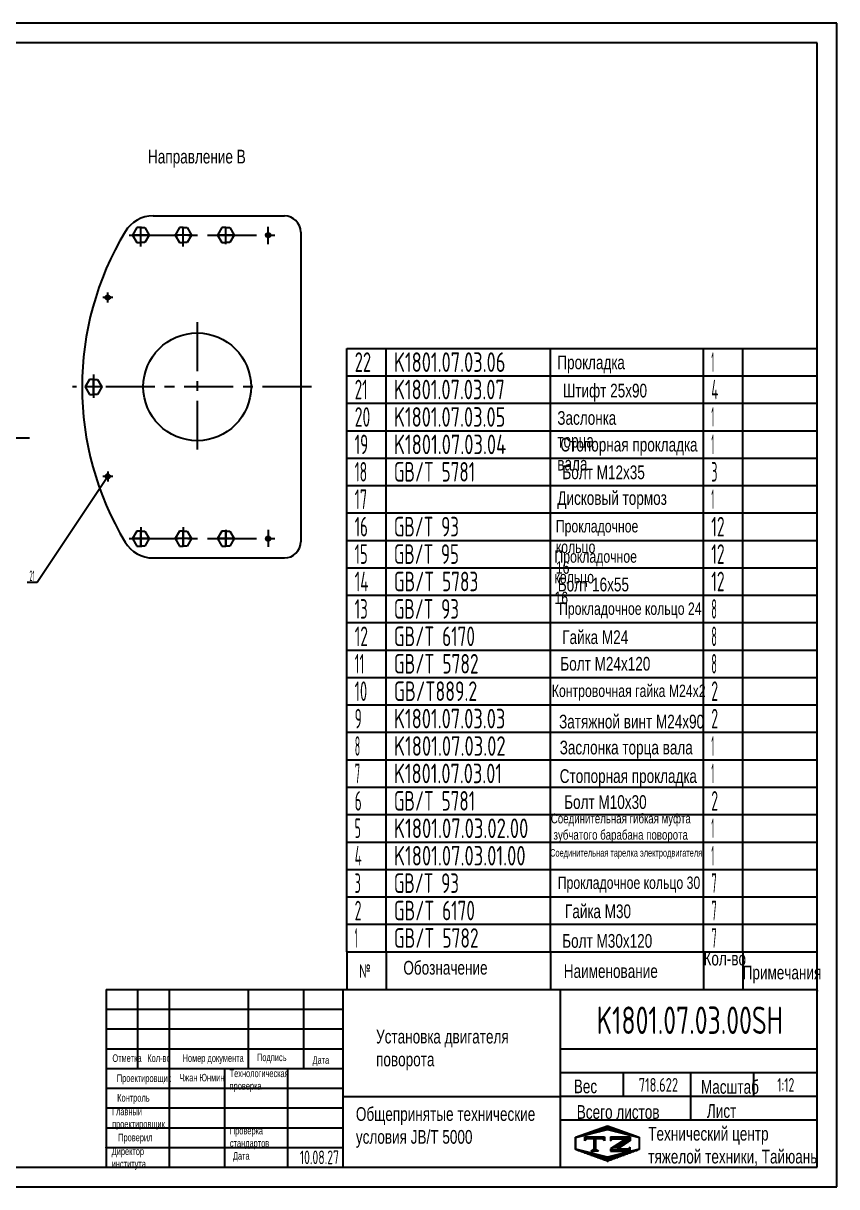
# Model space of a CAD drawing. Header units: millimetres. Extents: x -196 to 4844, y -195 to 3369.
# Drawn here: x 2353 to 4844, y -195 to 3369 of the extents above; entities that cross this region are included whole.
import ezdxf
from ezdxf.enums import TextEntityAlignment as Align

# ---------------------------------------------------------------- set-up
doc = ezdxf.new("R2010")
doc.units = ezdxf.units.MM
doc.header["$LTSCALE"] = 120
doc.linetypes.add('G', pattern=[2, 1.25, -0.25, 0.25, -0.25])
for name, color, linetype in [('01', 7, 'Continuous'), ('02', 1, 'Continuous'), ('05', 4, 'G'), ('11', 3, 'Continuous'), ('THICK', 7, 'Continuous')]:
    doc.layers.add(name, color=color, linetype=linetype)
doc.styles.get("Standard").update_dxf_attribs({"font": 'isocp', "width": 0.707, "bigfont": 'intecad.shx'})

# ---------------------------------------------------------------- blocks, each defined once
blk = doc.blocks.new('*U82')
at = {"layer": '01'}
for p, q in [((0, 25.4), (-23, 12.1)), ((-23, 12.1), (-23, 0)), ((-23, -12.1), (-23, 0)), ((23, 12.1), (0, 25.4)), ((23, 0), (23, 12.1)), ((23, 0), (23, -12.1)), ((0, -25.4), (-23, -12.1)), ((23, -12.1), (0, -25.4))]:
    blk.add_line(p, q, dxfattribs=at)
at = {"layer": '05'}
for p, q in [((-24.9, 0), (24.3, 0)), ((0, -27.2), (0, 26.8))]:
    blk.add_line(p, q, dxfattribs=at)
blk = doc.blocks.new('*U85')
at = {"layer": '01'}
for p, q in [((0, 25.4), (-23, 12.1)), ((-23, 12.1), (-23, 0)), ((-23, -12.1), (-23, 0)), ((23, 12.1), (0, 25.4)), ((23, 0), (23, 12.1)), ((23, 0), (23, -12.1)), ((0, -25.4), (-23, -12.1)), ((23, -12.1), (0, -25.4))]:
    blk.add_line(p, q, dxfattribs=at)
at = {"layer": '05'}
for p, q in [((-24.9, 0), (24.3, 0)), ((0, -27.2), (0, 26.8))]:
    blk.add_line(p, q, dxfattribs=at)
blk = doc.blocks.new('*U86')
at = {"layer": '01'}
for p, q in [((0, 25.4), (-23, 12.1)), ((-23, 12.1), (-23, 0)), ((-23, -12.1), (-23, 0)), ((23, 12.1), (0, 25.4)), ((23, 0), (23, 12.1)), ((23, 0), (23, -12.1)), ((0, -25.4), (-23, -12.1)), ((23, -12.1), (0, -25.4))]:
    blk.add_line(p, q, dxfattribs=at)
at = {"layer": '05'}
for p, q in [((-24.9, 0), (24.3, 0)), ((0, -27.2), (0, 26.8))]:
    blk.add_line(p, q, dxfattribs=at)
blk = doc.blocks.new('*U87')
at = {"layer": '01'}
for p, q in [((0, 25.4), (-23, 12.1)), ((-23, 12.1), (-23, 0)), ((-23, -12.1), (-23, 0)), ((23, 12.1), (0, 25.4)), ((23, 0), (23, 12.1)), ((23, 0), (23, -12.1)), ((0, -25.4), (-23, -12.1)), ((23, -12.1), (0, -25.4))]:
    blk.add_line(p, q, dxfattribs=at)
at = {"layer": '05'}
for p, q in [((-24.9, 0), (24.3, 0)), ((0, -27.2), (0, 26.8))]:
    blk.add_line(p, q, dxfattribs=at)
blk = doc.blocks.new('*U88')
at = {"layer": '01'}
for p, q in [((0, 25.4), (-23, 12.1)), ((-23, 12.1), (-23, 0)), ((-23, -12.1), (-23, 0)), ((23, 12.1), (0, 25.4)), ((23, 0), (23, 12.1)), ((23, 0), (23, -12.1)), ((0, -25.4), (-23, -12.1)), ((23, -12.1), (0, -25.4))]:
    blk.add_line(p, q, dxfattribs=at)
at = {"layer": '05'}
for p, q in [((-24.9, 0), (24.3, 0)), ((0, -27.2), (0, 26.8))]:
    blk.add_line(p, q, dxfattribs=at)
blk = doc.blocks.new('*U89')
at = {"layer": '01'}
for p, q in [((0, 25.4), (-23, 12.1)), ((-23, 12.1), (-23, 0)), ((-23, -12.1), (-23, 0)), ((23, 12.1), (0, 25.4)), ((23, 0), (23, 12.1)), ((23, 0), (23, -12.1)), ((0, -25.4), (-23, -12.1)), ((23, -12.1), (0, -25.4))]:
    blk.add_line(p, q, dxfattribs=at)
at = {"layer": '05'}
for p, q in [((-24.9, 0), (24.3, 0)), ((0, -27.2), (0, 26.8))]:
    blk.add_line(p, q, dxfattribs=at)
blk = doc.blocks.new('*U90')
at = {"layer": '01'}
for p, q in [((0, 25.4), (-23, 12.1)), ((-23, 12.1), (-23, 0)), ((-23, -12.1), (-23, 0)), ((23, 12.1), (0, 25.4)), ((23, 0), (23, 12.1)), ((23, 0), (23, -12.1)), ((0, -25.4), (-23, -12.1)), ((23, -12.1), (0, -25.4))]:
    blk.add_line(p, q, dxfattribs=at)
at = {"layer": '05'}
for p, q in [((-24.9, 0), (24.3, 0)), ((0, -27.2), (0, 26.8))]:
    blk.add_line(p, q, dxfattribs=at)
blk = doc.blocks.new('*U117')
at = {"layer": '01'}
for points in [[(415, 292), (25, 292)], [(415, 5), (415, 292)], [(25, 5), (415, 5)]]:
    blk.add_lwpolyline(points, dxfattribs=at)
at = {"layer": '02'}
for points in [[(420, 297), (0, 297)], [(420, 0), (420, 297)], [(0, 0), (420, 0)]]:
    blk.add_lwpolyline(points, dxfattribs=at)
blk = doc.blocks.new('*U120')
at = {"layer": '01'}
for p, q in [((0, -84), (0, 0)), ((1440, -84), (1440, 0))]:
    blk.add_line(p, q, dxfattribs=at)
at = {"layer": '02'}
for p, q in [((0, 0), (120, 0)), ((120, -84), (120, 0)), ((120, 0), (624, 0)), ((624, -84), (624, 0)), ((624, 0), (1092, 0)), ((1092, -84), (1092, 0)), ((1092, 0), (1212, 0)), ((1212, -84), (1212, 0)), ((1212, 0), (1440, 0))]:
    blk.add_line(p, q, dxfattribs=at)
blk = doc.blocks.new('*U121')
at = {"layer": '01'}
for p, q in [((0, -84), (0, 0)), ((1440, -84), (1440, 0))]:
    blk.add_line(p, q, dxfattribs=at)
at = {"layer": '02'}
for p, q in [((0, 0), (120, 0)), ((120, -84), (120, 0)), ((120, 0), (624, 0)), ((624, -84), (624, 0)), ((624, 0), (1092, 0)), ((1092, -84), (1092, 0)), ((1092, 0), (1212, 0)), ((1212, -84), (1212, 0)), ((1212, 0), (1440, 0))]:
    blk.add_line(p, q, dxfattribs=at)
blk = doc.blocks.new('*U122')
at = {"layer": '01'}
for p, q in [((0, -84), (0, 0)), ((1440, -84), (1440, 0))]:
    blk.add_line(p, q, dxfattribs=at)
at = {"layer": '02'}
for p, q in [((0, 0), (120, 0)), ((120, -84), (120, 0)), ((120, 0), (624, 0)), ((624, -84), (624, 0)), ((624, 0), (1092, 0)), ((1092, -84), (1092, 0)), ((1092, 0), (1212, 0)), ((1212, -84), (1212, 0)), ((1212, 0), (1440, 0))]:
    blk.add_line(p, q, dxfattribs=at)
blk = doc.blocks.new('*U123')
at = {"layer": '01'}
for p, q in [((0, -84), (0, 0)), ((1440, -84), (1440, 0))]:
    blk.add_line(p, q, dxfattribs=at)
at = {"layer": '02'}
for p, q in [((0, 0), (120, 0)), ((120, -84), (120, 0)), ((120, 0), (624, 0)), ((624, -84), (624, 0)), ((624, 0), (1092, 0)), ((1092, -84), (1092, 0)), ((1092, 0), (1212, 0)), ((1212, -84), (1212, 0)), ((1212, 0), (1440, 0))]:
    blk.add_line(p, q, dxfattribs=at)
blk = doc.blocks.new('*U124')
at = {"layer": '01'}
for p, q in [((0, -84), (0, 0)), ((1440, -84), (1440, 0))]:
    blk.add_line(p, q, dxfattribs=at)
at = {"layer": '02'}
for p, q in [((0, 0), (120, 0)), ((120, -84), (120, 0)), ((120, 0), (624, 0)), ((624, -84), (624, 0)), ((624, 0), (1092, 0)), ((1092, -84), (1092, 0)), ((1092, 0), (1212, 0)), ((1212, -84), (1212, 0)), ((1212, 0), (1440, 0))]:
    blk.add_line(p, q, dxfattribs=at)
blk = doc.blocks.new('*U125')
at = {"layer": '01'}
for p, q in [((0, -84), (0, 0)), ((1440, -84), (1440, 0))]:
    blk.add_line(p, q, dxfattribs=at)
at = {"layer": '02'}
for p, q in [((0, 0), (120, 0)), ((120, -84), (120, 0)), ((120, 0), (624, 0)), ((624, -84), (624, 0)), ((624, 0), (1092, 0)), ((1092, -84), (1092, 0)), ((1092, 0), (1212, 0)), ((1212, -84), (1212, 0)), ((1212, 0), (1440, 0))]:
    blk.add_line(p, q, dxfattribs=at)
blk = doc.blocks.new('*U126')
at = {"layer": '01'}
for p, q in [((0, -84), (0, 0)), ((1440, -84), (1440, 0))]:
    blk.add_line(p, q, dxfattribs=at)
at = {"layer": '02'}
for p, q in [((0, 0), (120, 0)), ((120, -84), (120, 0)), ((120, 0), (624, 0)), ((624, -84), (624, 0)), ((624, 0), (1092, 0)), ((1092, -84), (1092, 0)), ((1092, 0), (1212, 0)), ((1212, -84), (1212, 0)), ((1212, 0), (1440, 0))]:
    blk.add_line(p, q, dxfattribs=at)
blk = doc.blocks.new('*U127')
at = {"layer": '01'}
for p, q in [((0, -84), (0, 0)), ((1440, -84), (1440, 0))]:
    blk.add_line(p, q, dxfattribs=at)
at = {"layer": '02'}
for p, q in [((0, 0), (120, 0)), ((120, -84), (120, 0)), ((120, 0), (624, 0)), ((624, -84), (624, 0)), ((624, 0), (1092, 0)), ((1092, -84), (1092, 0)), ((1092, 0), (1212, 0)), ((1212, -84), (1212, 0)), ((1212, 0), (1440, 0))]:
    blk.add_line(p, q, dxfattribs=at)
blk = doc.blocks.new('*U128')
at = {"layer": '01'}
for p, q in [((0, -84), (0, 0)), ((1440, -84), (1440, 0))]:
    blk.add_line(p, q, dxfattribs=at)
at = {"layer": '02'}
for p, q in [((0, 0), (120, 0)), ((120, -84), (120, 0)), ((120, 0), (624, 0)), ((624, -84), (624, 0)), ((624, 0), (1092, 0)), ((1092, -84), (1092, 0)), ((1092, 0), (1212, 0)), ((1212, -84), (1212, 0)), ((1212, 0), (1440, 0))]:
    blk.add_line(p, q, dxfattribs=at)
blk = doc.blocks.new('*U129')
at = {"layer": '01'}
for p, q in [((0, -84), (0, 0)), ((1440, -84), (1440, 0))]:
    blk.add_line(p, q, dxfattribs=at)
at = {"layer": '02'}
for p, q in [((0, 0), (120, 0)), ((120, -84), (120, 0)), ((120, 0), (624, 0)), ((624, -84), (624, 0)), ((624, 0), (1092, 0)), ((1092, -84), (1092, 0)), ((1092, 0), (1212, 0)), ((1212, -84), (1212, 0)), ((1212, 0), (1440, 0))]:
    blk.add_line(p, q, dxfattribs=at)
blk = doc.blocks.new('*U130')
at = {"layer": '01'}
for p, q in [((0, -84), (0, 0)), ((1440, -84), (1440, 0))]:
    blk.add_line(p, q, dxfattribs=at)
at = {"layer": '02'}
for p, q in [((0, 0), (120, 0)), ((120, -84), (120, 0)), ((120, 0), (624, 0)), ((624, -84), (624, 0)), ((624, 0), (1092, 0)), ((1092, -84), (1092, 0)), ((1092, 0), (1212, 0)), ((1212, -84), (1212, 0)), ((1212, 0), (1440, 0))]:
    blk.add_line(p, q, dxfattribs=at)
blk = doc.blocks.new('*U131')
at = {"layer": '01'}
for p, q in [((0, -84), (0, 0)), ((1440, -84), (1440, 0))]:
    blk.add_line(p, q, dxfattribs=at)
at = {"layer": '02'}
for p, q in [((0, 0), (120, 0)), ((120, -84), (120, 0)), ((120, 0), (624, 0)), ((624, -84), (624, 0)), ((624, 0), (1092, 0)), ((1092, -84), (1092, 0)), ((1092, 0), (1212, 0)), ((1212, -84), (1212, 0)), ((1212, 0), (1440, 0))]:
    blk.add_line(p, q, dxfattribs=at)
blk = doc.blocks.new('*U132')
at = {"layer": '01'}
for p, q in [((0, -84), (0, 0)), ((1440, -84), (1440, 0))]:
    blk.add_line(p, q, dxfattribs=at)
at = {"layer": '02'}
for p, q in [((0, 0), (120, 0)), ((120, -84), (120, 0)), ((120, 0), (624, 0)), ((624, -84), (624, 0)), ((624, 0), (1092, 0)), ((1092, -84), (1092, 0)), ((1092, 0), (1212, 0)), ((1212, -84), (1212, 0)), ((1212, 0), (1440, 0))]:
    blk.add_line(p, q, dxfattribs=at)
blk = doc.blocks.new('*U133')
at = {"layer": '01'}
for p, q in [((0, -84), (0, 0)), ((1440, -84), (1440, 0))]:
    blk.add_line(p, q, dxfattribs=at)
at = {"layer": '02'}
for p, q in [((0, 0), (120, 0)), ((120, -84), (120, 0)), ((120, 0), (624, 0)), ((624, -84), (624, 0)), ((624, 0), (1092, 0)), ((1092, -84), (1092, 0)), ((1092, 0), (1212, 0)), ((1212, -84), (1212, 0)), ((1212, 0), (1440, 0))]:
    blk.add_line(p, q, dxfattribs=at)
blk = doc.blocks.new('*U134')
at = {"layer": '01'}
for p, q in [((0, -84), (0, 0)), ((1440, -84), (1440, 0))]:
    blk.add_line(p, q, dxfattribs=at)
at = {"layer": '02'}
for p, q in [((0, 0), (120, 0)), ((120, -84), (120, 0)), ((120, 0), (624, 0)), ((624, -84), (624, 0)), ((624, 0), (1092, 0)), ((1092, -84), (1092, 0)), ((1092, 0), (1212, 0)), ((1212, -84), (1212, 0)), ((1212, 0), (1440, 0))]:
    blk.add_line(p, q, dxfattribs=at)
blk = doc.blocks.new('*U135')
at = {"layer": '01'}
for p, q in [((0, -84), (0, 0)), ((1440, -84), (1440, 0))]:
    blk.add_line(p, q, dxfattribs=at)
at = {"layer": '02'}
for p, q in [((0, 0), (120, 0)), ((120, -84), (120, 0)), ((120, 0), (624, 0)), ((624, -84), (624, 0)), ((624, 0), (1092, 0)), ((1092, -84), (1092, 0)), ((1092, 0), (1212, 0)), ((1212, -84), (1212, 0)), ((1212, 0), (1440, 0))]:
    blk.add_line(p, q, dxfattribs=at)
blk = doc.blocks.new('*U136')
at = {"layer": '01'}
for p, q in [((0, -84), (0, 0)), ((1440, -84), (1440, 0))]:
    blk.add_line(p, q, dxfattribs=at)
at = {"layer": '02'}
for p, q in [((0, 0), (120, 0)), ((120, -84), (120, 0)), ((120, 0), (624, 0)), ((624, -84), (624, 0)), ((624, 0), (1092, 0)), ((1092, -84), (1092, 0)), ((1092, 0), (1212, 0)), ((1212, -84), (1212, 0)), ((1212, 0), (1440, 0))]:
    blk.add_line(p, q, dxfattribs=at)
blk = doc.blocks.new('*U137')
at = {"layer": '01'}
for p, q in [((0, -84), (0, 0)), ((1440, -84), (1440, 0))]:
    blk.add_line(p, q, dxfattribs=at)
at = {"layer": '02'}
for p, q in [((0, 0), (120, 0)), ((120, -84), (120, 0)), ((120, 0), (624, 0)), ((624, -84), (624, 0)), ((624, 0), (1092, 0)), ((1092, -84), (1092, 0)), ((1092, 0), (1212, 0)), ((1212, -84), (1212, 0)), ((1212, 0), (1440, 0))]:
    blk.add_line(p, q, dxfattribs=at)
blk = doc.blocks.new('*U138')
at = {"layer": '01'}
for p, q in [((0, -84), (0, 0)), ((1440, -84), (1440, 0))]:
    blk.add_line(p, q, dxfattribs=at)
at = {"layer": '02'}
for p, q in [((0, 0), (120, 0)), ((120, -84), (120, 0)), ((120, 0), (624, 0)), ((624, -84), (624, 0)), ((624, 0), (1092, 0)), ((1092, -84), (1092, 0)), ((1092, 0), (1212, 0)), ((1212, -84), (1212, 0)), ((1212, 0), (1440, 0))]:
    blk.add_line(p, q, dxfattribs=at)
blk = doc.blocks.new('*U139')
at = {"layer": '01'}
for p, q in [((0, -84), (0, 0)), ((1440, -84), (1440, 0))]:
    blk.add_line(p, q, dxfattribs=at)
at = {"layer": '02'}
for p, q in [((0, 0), (120, 0)), ((120, -84), (120, 0)), ((120, 0), (624, 0)), ((624, -84), (624, 0)), ((624, 0), (1092, 0)), ((1092, -84), (1092, 0)), ((1092, 0), (1212, 0)), ((1212, -84), (1212, 0)), ((1212, 0), (1440, 0))]:
    blk.add_line(p, q, dxfattribs=at)
blk = doc.blocks.new('*U140')
at = {"layer": '01'}
for p, q in [((0, -84), (0, 0)), ((1440, -84), (1440, 0))]:
    blk.add_line(p, q, dxfattribs=at)
at = {"layer": '02'}
for p, q in [((0, 0), (120, 0)), ((120, -84), (120, 0)), ((120, 0), (624, 0)), ((624, -84), (624, 0)), ((624, 0), (1092, 0)), ((1092, -84), (1092, 0)), ((1092, 0), (1212, 0)), ((1212, -84), (1212, 0)), ((1212, 0), (1440, 0))]:
    blk.add_line(p, q, dxfattribs=at)
blk = doc.blocks.new('*U141')
at = {"layer": '01'}
for p, q in [((0, -84), (0, 0)), ((0, 0), (120, 0)), ((120, 0), (624, 0)), ((624, 0), (1092, 0)), ((1092, 0), (1212, 0)), ((1212, 0), (1440, 0)), ((1440, -84), (1440, 0))]:
    blk.add_line(p, q, dxfattribs=at)
at = {"layer": '02'}
for p, q in [((120, -84), (120, 0)), ((624, -84), (624, 0)), ((1092, -84), (1092, 0)), ((1212, -84), (1212, 0))]:
    blk.add_line(p, q, dxfattribs=at)
blk = doc.blocks.new('*X145')
at = {"color": 0}
for p, q in [((127.06, 7.8), (132.06, 7.8)), ((127.06, 7.5), (132.06, 7.5)), ((127.06, 7.2), (127.32, 7.2)), ((128.77, 6), (130.57, 6)), ((129.23, 6.3), (131.04, 6.3)), ((129.7, 6.6), (131.51, 6.6)), ((130.16, 6.9), (131.98, 6.9)), ((130.62, 7.2), (132.06, 7.2)), ((127.84, 5.4), (129.64, 5.4)), ((128.3, 5.7), (130.1, 5.7))]:
    blk.add_line(p, q, dxfattribs=at)
blk = doc.blocks.new('*X146')
at = {"color": 0}
for p, q in [((127.06, 4.8), (132.06, 4.8)), ((127.06, 4.5), (132.06, 4.5)), ((131.84, 5.1), (132.06, 5.1))]:
    blk.add_line(p, q, dxfattribs=at)
blk = doc.blocks.new('*X144')
at = {"color": 0}
for p, q in [((122.34, 4.5), (123.72, 4.5)), ((122.82, 4.8), (123.24, 4.8))]:
    blk.add_line(p, q, dxfattribs=at)
blk = doc.blocks.new('*X143')
at = {"color": 0}
for p, q in [((120.53, 7.8), (125.53, 7.8)), ((120.53, 7.5), (125.53, 7.5)), ((120.53, 7.2), (120.79, 7.2)), ((125.27, 7.2), (125.53, 7.2))]:
    blk.add_line(p, q, dxfattribs=at)
blk = doc.blocks.new('*X142')
at = {"color": 0}
for p, q in [((121.52, 9), (123.12, 9)), ((122.38, 9.3), (124.32, 9.3)), ((123.24, 9.6), (125.52, 9.6)), ((124.1, 9.9), (128.52, 9.9)), ((124.97, 10.2), (127.67, 10.2)), ((125.83, 10.5), (126.82, 10.5)), ((127.02, 9.6), (129.37, 9.6)), ((128.22, 9.3), (130.22, 9.3)), ((129.42, 9), (131.07, 9)), ((118.22, 7.8), (118.32, 7.8)), ((118.22, 7.5), (118.27, 7.5)), ((118.22, 7.2), (118.27, 7.2)), ((118.22, 6.9), (118.27, 6.9)), ((118.22, 6.6), (118.27, 6.6)), ((118.22, 6.3), (118.27, 6.3)), ((118.22, 6), (118.27, 6)), ((118.94, 8.1), (119.52, 8.1)), ((119.8, 8.4), (120.72, 8.4)), ((120.66, 8.7), (121.92, 8.7)), ((130.62, 8.7), (131.92, 8.7)), ((131.82, 8.4), (132.77, 8.4)), ((133.02, 8.1), (133.62, 8.1)), ((134.22, 7.8), (134.32, 7.8)), ((134.27, 7.5), (134.32, 7.5)), ((134.27, 7.2), (134.32, 7.2)), ((134.27, 6.9), (134.32, 6.9)), ((134.27, 6.6), (134.32, 6.6)), ((134.27, 6.3), (134.32, 6.3)), ((134.27, 6), (134.32, 6)), ((118.22, 5.7), (118.27, 5.7)), ((118.22, 5.4), (118.27, 5.4)), ((118.22, 5.1), (118.27, 5.1)), ((118.22, 4.8), (118.27, 4.8)), ((118.79, 4.5), (119.42, 4.5)), ((119.61, 4.2), (120.62, 4.2)), ((120.43, 3.9), (121.82, 3.9)), ((121.26, 3.6), (123.02, 3.6)), ((122.08, 3.3), (124.22, 3.3)), ((122.91, 3), (125.42, 3)), ((127.12, 3), (129.7, 3)), ((128.32, 3.3), (130.51, 3.3)), ((129.52, 3.6), (131.32, 3.6)), ((130.72, 3.9), (132.14, 3.9)), ((131.92, 4.2), (132.95, 4.2)), ((133.12, 4.5), (133.76, 4.5)), ((134.27, 5.7), (134.32, 5.7)), ((134.27, 5.4), (134.32, 5.4)), ((134.27, 5.1), (134.32, 5.1)), ((134.27, 4.8), (134.32, 4.8)), ((123.73, 2.7), (128.89, 2.7)), ((124.55, 2.4), (128.07, 2.4)), ((125.38, 2.1), (127.26, 2.1)), ((126.2, 1.8), (126.45, 1.8))]:
    blk.add_line(p, q, dxfattribs=at)

msp = doc.modelspace()

# ---------------------------------------------------------------- linework, layer by layer
at = {"layer": '01', "color": 7, "linetype": 'Continuous'}
for p, q in [((2750.576, 2779.1514), (3152.6955, 2779.1514)), ((3202.6955, 2729.1514), (3202.6955, 2255.1514)), ((3202.6955, 2255.1514), (3202.6955, 1781.1514)), ((2750.576, 1731.1514), (3152.6955, 1731.1514))]:
    msp.add_line(p, q, dxfattribs=at)
at = {"layer": '01'}
for p, q in [((3343.9056, 525.1697), (4783.9056, 525.1697)), ((3343.9056, 525.1697), (3343.9056, 409.3275)), ((3463.9056, 525.1697), (3463.9056, 409.3275)), ((3967.9056, 525.1697), (3967.9056, 409.3275)), ((4435.9056, 525.1697), (4435.9056, 409.3275)), ((4555.9056, 525.1697), (4555.9056, 409.3275))]:
    msp.add_line(p, q, dxfattribs=at)
for centre in [(3103.1169, 2719.9102), (2611.6166, 2529.1517), (2611.6166, 1981.1511), (3103.1169, 1790.3926)]:
    msp.add_circle(centre, 7, dxfattribs=at)
at = {"layer": '01', "color": 7, "linetype": 'Continuous'}
msp.add_circle((2885.6169, 2255.4994), 165, dxfattribs=at)
for centre, radius, start, end in [((2750.576, 2679.1514), 100, 90, 149.0317431), ((3152.6955, 2729.1514), 50, 0, 90), ((3457.1169, 2255.1514), 924, 149.0317431, 210.9682569), ((2750.576, 1831.1514), 100, 210.9682569, 270), ((3152.6955, 1781.1514), 50, 270, 0)]:
    msp.add_arc(centre, radius, start, end, dxfattribs=at)
at = {"layer": '01'}
msp.add_point((4783.9056, 405.1697), dxfattribs=at)
at = {"layer": '02'}
for p, q in [((2611.6166, 1981.1511), (2395.6278, 1655.6495)), ((2395.6278, 1655.6495), (2364.6278, 1655.6495))]:
    msp.add_line(p, q, dxfattribs=at)
at = {"layer": '05'}
for p, q in [((2713.1169, 2685.428), (2713.1169, 2746.6699)), ((2843.1169, 2685.5086), (2843.1169, 2745.6073)), ((2973.1169, 2692.9749), (2973.1169, 2745.6073)), ((3103.1169, 2692.4925), (3103.1169, 2745.125)), ((2676.99, 2720.3926), (3123.0459, 2720.3926)), ((2611.6166, 2513.7614), (2611.6166, 2544.5421)), ((2627.0069, 2529.1517), (2596.2262, 2529.1517)), ((2885.6169, 2453.0973), (2885.6169, 2057.6371)), ((2568.1169, 2292.887), (2568.1169, 2221.766)), ((2611.6166, 1996.5414), (2611.6166, 1965.7607)), ((2627.0069, 1981.1511), (2596.2262, 1981.1511)), ((2713.1169, 1825.3571), (2713.1169, 1764.1152)), ((2843.1169, 1825.2765), (2843.1169, 1765.1778)), ((2973.1169, 1817.8103), (2973.1169, 1765.1778)), ((3103.1169, 1817.8103), (3103.1169, 1765.1778)), ((2676.99, 1790.3926), (3122.9241, 1790.3926))]:
    msp.add_line(p, q, dxfattribs=at)
at = {"layer": '05', "color": 4, "linetype": 'G'}
for p, q in [((3235.9243, 2255.1514), (2503.5011, 2255.1514)), ((2372.2841, 2098.5686), (1555.3135, 2098.5686))]:
    msp.add_line(p, q, dxfattribs=at)
at = {"layer": 'THICK'}
for p, q in [((2607.2745, 409.3275), (2607.2745, -134.8303)), ((2607.2745, 409.3275), (4783.9056, 409.3275)), ((2703.9823, 409.065), (2703.9823, 409.3275)), ((2704.0136, 167.4796), (2704.0136, 409.3275)), ((2800.7528, -134.8303), (2800.7528, 409.3275)), ((3042.6007, 167.4796), (3042.6007, 409.3275)), ((3211.8942, 167.4796), (3211.8942, 409.3275)), ((3332.8182, -134.8303), (3332.8182, 409.3275)), ((3997.8999, -134.8303), (3997.8999, 409.3275)), ((4783.9056, -134.8303), (4783.9056, 409.3275)), ((2607.2745, 227.9416), (3332.8182, 227.9416)), ((3997.8999, 227.9416), (4783.9056, 227.9416)), ((2607.2745, 167.4796), (3332.8182, 167.4796)), ((2970.0463, -134.8303), (2970.0463, 167.4796)), ((3163.5246, -134.8303), (3163.5246, 167.4796)), ((3997.8999, 155.3872), (4783.9056, 155.3872)), ((4191.3783, 82.8328), (4191.3783, 155.3872)), ((4396.949, 10.2784), (4396.949, 155.3872)), ((4590.4273, 82.8328), (4590.4273, 155.3872)), ((3332.8182, 81.7846), (3997.8999, 81.7846)), ((3997.8999, 82.8328), (4783.9056, 82.8328)), ((3997.8999, 10.2784), (4783.9056, 10.2784)), ((2607.2745, -134.8303), (4783.9056, -134.8303))]:
    msp.add_line(p, q, dxfattribs=at)
at = {"layer": 'THICK', "color": 3}
for p, q in [((2607.2745, 348.8655), (3332.8182, 348.8655)), ((2607.2745, 288.4035), (3332.8182, 288.4035)), ((2607.2745, 107.0176), (3332.8182, 107.0176)), ((2607.2745, 46.5556), (3332.8182, 46.5556)), ((2607.2745, -13.9064), (3332.8182, -13.9064)), ((4044.4808, -42.8545), (4142.4901, -8.7179)), ((4045.1172, -43.6233), (4141.8563, -19.4385)), ((4141.8563, -19.4385), (4238.5955, -43.6233)), ((4142.4901, -8.7179), (4239.2266, -42.8545)), ((4044.4808, -80.8703), (4044.4808, -42.8545)), ((4045.1172, -79.9005), (4045.1172, -43.6233)), ((4072.4337, -53.8195), (4072.4337, -41.7271)), ((4072.4337, -41.7271), (4132.8957, -41.7271)), ((4078.4799, -47.7733), (4072.4337, -53.8195)), ((4126.8495, -47.7733), (4078.4799, -47.7733)), ((4100.0187, -47.7156), (4100.0187, -80.8824)), ((4102.6639, -47.7156), (4102.6639, -80.8824)), ((4105.6869, -47.7156), (4105.6869, -80.8824)), ((4132.8957, -53.8195), (4126.8495, -47.7733)), ((4132.8957, -41.7271), (4132.8957, -53.8195)), ((4151.41, -41.7271), (4151.41, -53.8195)), ((4151.41, -41.7271), (4211.872, -41.7271)), ((4151.41, -53.8195), (4157.4562, -47.7733)), ((4199.0225, -47.7733), (4151.41, -78.5791)), ((4157.4562, -47.7733), (4199.0225, -47.7733)), ((4211.8703, -53.704), (4180.8949, -73.5283)), ((4211.872, -41.7271), (4211.872, -53.8195)), ((4238.5955, -43.6233), (4238.5955, -79.9005)), ((4239.2266, -42.8545), (4239.2266, -80.8703)), ((2607.2745, -74.3683), (3332.8182, -74.3683)), ((4142.4901, -116.5585), (4044.4808, -80.8703)), ((4141.8563, -104.0853), (4045.1172, -79.9005)), ((4102.6639, -78.1185), (4090.9497, -85.4889)), ((4090.9497, -85.4889), (4102.6639, -85.4889)), ((4102.6639, -78.1185), (4114.3781, -85.4889)), ((4114.3781, -85.4889), (4102.6639, -85.4889)), ((4238.5955, -79.9005), (4141.8563, -104.0853)), ((4239.2266, -80.8703), (4142.4901, -116.5585)), ((4151.41, -78.5791), (4151.41, -85.4889)), ((4151.41, -85.4889), (4211.8703, -85.4889)), ((4180.8949, -73.5283), (4171.6537, -79.4427)), ((4205.8241, -79.4427), (4171.6537, -79.4427)), ((4211.8703, -73.3965), (4205.8241, -79.4427)), ((4211.8703, -85.4889), (4211.8703, -73.3965))]:
    msp.add_line(p, q, dxfattribs=at)
for p in [(2607.2745, -74.3683), (2607.2745, -134.8303)]:
    msp.add_point(p, dxfattribs=at)

# ---------------------------------------------------------------- block references
at = {"layer": '01', "xscale": 12, "yscale": 12, "zscale": 12}
msp.add_blockref('*U117', (-196.0944, -194.8303), dxfattribs=at)
at = {"layer": '01', "rotation": 90}
for name, p in [('*U85', (2713.1169, 2720.3926)), ('*U86', (2843.1169, 2720.3926)), ('*U87', (2973.1169, 2720.3926)), ('*U82', (2568.1169, 2255.1514)), ('*U88', (2713.1169, 1790.3926)), ('*U89', (2843.1169, 1790.3926)), ('*U90', (2973.1169, 1790.3926))]:
    msp.add_blockref(name, p, dxfattribs=at)
at = {"layer": '01'}
for name, p in [('*U141', (3343.9056, 2373.1697)), ('*U140', (3343.9056, 2289.1697)), ('*U139', (3343.9056, 2205.1697)), ('*U138', (3343.9056, 2121.1697)), ('*U137', (3343.9056, 2037.1697)), ('*U136', (3343.9056, 1953.1697)), ('*U135', (3343.9056, 1869.1697)), ('*U134', (3343.9056, 1785.1697)), ('*U133', (3343.9056, 1701.1697)), ('*U132', (3343.9056, 1617.1697)), ('*U131', (3343.9056, 1533.1697)), ('*U130', (3343.9056, 1449.1697)), ('*U129', (3343.9056, 1365.1697)), ('*U128', (3343.9056, 1281.1697)), ('*U127', (3343.9056, 1197.1697)), ('*U126', (3343.9056, 1113.1697)), ('*U125', (3343.9056, 1029.1697)), ('*U124', (3343.9056, 945.1697)), ('*U123', (3343.9056, 861.1697)), ('*U122', (3343.9056, 777.1697)), ('*U121', (3343.9056, 693.1697)), ('*U120', (3343.9056, 609.1697))]:
    msp.add_blockref(name, p, dxfattribs=at)
at = {"layer": 'THICK', "color": 3, "xscale": 12.09239539200004, "yscale": 12.09239539200007, "zscale": 12.092395392}
for name in ['*X142', '*X143', '*X145', '*X144', '*X146']:
    msp.add_blockref(name, (2614.9224, -137.7848), dxfattribs=at)

# ---------------------------------------------------------------- texts
at = {"layer": '01', "attachment_point": 1}
for s, insert, char_height in [('{\\fArial|b0|i0|c204|p34;\\C3;Направление В}', (2735.0513, 2981.8233), 42), ('{\\fArial|b0|i0|c204|p34;\\C3;Прокладка}', (3988.3387, 2351.4003), 42), ('{\\fArial|b0|i0|c204|p34;\\C3;Штифт 25х90}', (4005.3269, 2264.9896), 42), ('{\\fArial|b0|i0|c204|p34;\\C3;Стопорная прокладка}', (3997.6637, 2099.4201), 42), ('{\\fArial|b0|i0|c204|p34;\\C3;Болт М12х35}', (4003.8412, 2014.5524), 42), ('{\\fArial|b0|i0|c204|p34;\\C3;Дисковый тормоз}', (3988.3974, 1935.857), 42), ('{\\fArial|b0|i0|c204|p34;\\C3;Болт 16х55}', (3989.7616, 1670.9016), 42), ('{\\fArial|b0|i0|c204|p34;\\C3;Прокладочное кольцо 24}', (3993.683, 1594.9583), 38), ('{\\fArial|b0|i0|c204|p34;\\C3;Гайка М24}', (4003.3906, 1509.6055), 42), ('{\\fArial|b0|i0|c204|p34;\\C3;Болт М24х120}', (3997.566, 1428.1323), 42), ('{\\fArial|b0|i0|c204|p34;\\C3;Затяжной винт М24х90}', (3993.7243, 1251.1128), 42), ('{\\fArial|b0|i0|c204|p34;\\C3;Заслонка торца вала}', (3995.6658, 1171.5794), 42), ('{\\fArial|b0|i0|c204|p34;\\C3;Стопорная прокладка}', (3995.713, 1084.016), 42), ('{\\fArial|b0|i0|c204|p34;\\C3;Болт М10х30}', (4009.3036, 1004.4827), 42), ('{\\fArial|b0|i0|c204|p34;\\C3;Соединительная гибкая муфта\\P зубчатого барабана поворота}', (3968.5319, 948.2274), 30), ('{\\fArial|b0|i0|c204|p34;\\C3;Соединительная тарелка электродвигателя}', (3966.1893, 839.5094), 23), ('{\\fArial|b0|i0|c204|p34;\\C3;Прокладочное кольцо 30}', (3989.6584, 755.4205), 38), ('{\\fArial|b0|i0|c204|p34;\\C3;Гайка М30}', (4011.9105, 669.9091), 42), ('{\\fArial|b0|i0|c204|p34;\\C3;Болт М30х120}', (4003.352, 579.267), 42), ('{\\fArial|b0|i0|c204|p34;Обозначение}', (3516.8757, 496.9595), 42), ('{\\fArial|b0|i0|c204|p34;Кол-во}', (4435.9056, 525.1697), 42), ('{\\Fisocp,intecad|c204;№}', (3381.6511, 486.6982), 42), ('{\\fArial|b0|i0|c204|p34;Примечания}', (4555.9056, 482.4535), 42), ('{\\fArial|b0|i0|c204|p34;\\C3;Установка двигателя\\Pповорота}', (3433.3444, 286.0768), 42), ('{\\fArial|b0|i0|c204|p34;Отметка}', (2625.9869, 210.5986), 23), ('{\\fArial|b0|i0|c204|p34;Кол-во}', (2732.8472, 210.5986), 23), ('{\\fArial|b0|i0|c204|p34;Номер документа}', (2840.8882, 210.5986), 23), ('{\\fArial|b0|i0|c204|p34;Подпись}', (3068.7781, 212.9581), 23), ('{\\fArial|b0|i0|c204|p34;Дата}', (3238.8099, 204.6998), 23), ('{\\fArial|b0|i0|c204|p34;Проектировщик}', (2639.5295, 149.1592), 23), ('{\\fArial|b0|i0|c204|p34;\\C3;Чжан Юнмин}', (2830.8153, 150.9288), 23), ('{\\fArial|b0|i0|c204|p34;Технологическая\\Pпроверка}', (2984.9066, 163.9062), 23), ('{\\fArial|b0|i0|c204|p34;Вес}', (4038.8675, 133.5617), 42), ('{\\fArial|b0|i0|c204|p34;Масштаб}', (4428.2147, 132.0539), 42), ('{\\fArial|b0|i0|c204|p34;Главный\\Pпроектировщик}', (2624.7698, 47.1101), 23), ('{\\fArial|b0|i0|c204|p34;Общепринятые технические\\Pусловия \\fArial|b0|i0|c0|p34;JB/T 5000}', (3371.5241, 48.9219), 42), ('{\\fArial|b0|i0|c204|p34;Всего листов}', (4047.9221, 55.1563), 42), ('{\\fArial|b0|i0|c204|p34;Лист}', (4446.3238, 58.1719), 42), ('{\\fArial|b0|i0|c204|p34;Проверил}', (2643.6622, -32.5236), 23), ('{\\fArial|b0|i0|c204|p34;Проверка\\Pстандартов}', (2985.5984, -11.5111), 23), ('{\\fArial|b0|i0|c204|p34;Технический центр\\Pтяжелой техники, Тайюань}', (4266.7985, -11.5001), 42)]:
    msp.add_mtext(s, dxfattribs=dict(at, insert=insert, char_height=char_height))
for s, insert, char_height, width in [('{\\fArial|b0|i0|c204|p34;\\C3;Заслонка торца вала}', (3988.3974, 2181.2016), 42, 1.544368), ('{\\fArial|b0|i0|c204|p34;\\C3;Прокладочное кольцо 16}', (3983.7737, 1847.4599), 38, 1.544368), ('{\\fArial|b0|i0|c204|p34;\\C3;Прокладочное кольцо 16}', (3979.5665, 1754.6607), 38, 1.544368), ('{\\fArial|b0|i0|c204|p34;\\C3;Контровочная гайка М24х2}', (3971.511, 1343.2445), 38, 532.830636), ('{\\fArial|b0|i0|c204|p34;Наименование}', (4008.1346, 486.6982), 42, 1.711698), ('{\\fArial|b0|i0|c204|p34;Контроль}', (2640.7103, 88.9915), 23, 0.590389), ('{\\fArial|b0|i0|c204|p34;Директор\\Pинститута}', (2623.9056, -74.8303), 23, 6.178582), ('{\\fArial|b0|i0|c204|p34;Дата}', (2995.0446, -88.7852), 23, 0.590389)]:
    msp.add_mtext(s, dxfattribs=dict(at, insert=insert, char_height=char_height, width=width))
at = {"layer": '02', "width": 0.605172}
msp.add_text('●', height=10, dxfattribs=at).set_placement((2608.6166, 1976.1511), (2614.6166, 1976.1511), align=Align.FIT)
at = {"layer": '11'}
for s, height, width, p, p2 in [('22', 60, 0.639754, (3367.9056, 2301.1697), (3418.1925, 2301.1697)), ('K1801.07.03.06', 60, 0.694074, (3487.9056, 2301.1697), (3829.582, 2301.1697)), ('1', 60, 0.404, (4459.9056, 2301.1697), (4468.3896, 2301.1697)), ('21', 60, 0.623098, (3367.9056, 2217.1697), (3407.1608, 2217.1697)), ('K1801.07.03.07', 60, 0.693996, (3487.9056, 2217.1697), (3827.4777, 2217.1697)), ('4', 60, 0.543846, (4459.9056, 2217.1697), (4481.1156, 2217.1697)), ('20', 60, 0.636567, (3367.9056, 2133.1697), (3415.6782, 2133.1697)), ('K1801.07.03.05', 60, 0.694061, (3487.9056, 2133.1697), (3829.2348, 2133.1697)), ('1', 60, 0.404, (4459.9056, 2133.1697), (4468.3896, 2133.1697)), ('19', 60, 0.612447, (3367.9056, 2049.1697), (3409.1206, 2049.1697)), ('K1801.07.03.04', 60, 0.694153, (3487.9056, 2049.1697), (3831.7197, 2049.1697)), ('1', 60, 0.404, (4459.9056, 2049.1697), (4468.3896, 2049.1697)), ('18', 60, 0.606, (3367.9056, 1965.1697), (3406.0836, 1965.1697)), ('GB/T 5781', 60, 0.695329, (3487.9056, 1965.1697), (3736.138, 1965.1697)), ('3', 60, 0.527686, (4459.9056, 1965.1697), (4478.6307, 1965.1697)), ('17', 60, 0.606, (3367.9056, 1881.1697), (3406.0836, 1881.1697)), ('1', 60, 0.404, (4459.9056, 1881.1697), (4468.3896, 1881.1697)), ('16', 60, 0.610556, (3367.9056, 1797.1697), (3408.1879, 1797.1697)), ('GB/T 93', 60, 0.692517, (3487.9056, 1797.1697), (3687.1393, 1797.1697)), ('12', 60, 0.611465, (4459.9056, 1797.1697), (4500.6313, 1797.1697)), ('15', 60, 0.609833, (3367.9056, 1713.1697), (3407.8407, 1713.1697)), ('GB/T 95', 60, 0.692517, (3487.9056, 1713.1697), (3687.1393, 1713.1697)), ('12', 60, 0.611465, (4459.9056, 1713.1697), (4500.6313, 1713.1697)), ('21', 32.17336, 0.479306, (2372.0318, 1660.6495), (2388.2238, 1660.6495)), ('14', 60, 0.614783, (3367.9056, 1629.1697), (3410.3256, 1629.1697)), ('GB/T 5783', 60, 0.695784, (3487.9056, 1629.1697), (3746.3791, 1629.1697)), ('12', 60, 0.611465, (4459.9056, 1629.1697), (4500.6313, 1629.1697)), ('13', 60, 0.609833, (3367.9056, 1545.1697), (3407.8407, 1545.1697)), ('GB/T 93', 60, 0.692517, (3487.9056, 1545.1697), (3687.1393, 1545.1697)), ('8', 60, 0.514182, (4459.9056, 1545.1697), (4476.8736, 1545.1697)), ('12', 60, 0.611465, (3367.9056, 1461.1697), (3408.6313, 1461.1697)), ('GB/T 6170', 60, 0.69533, (3487.9056, 1461.1697), (3736.1714, 1461.1697)), ('8', 60, 0.514182, (4459.9056, 1461.1697), (4476.8736, 1461.1697)), ('11', 60, 0.582235, (3367.9056, 1377.1697), (3397.5996, 1377.1697)), ('GB/T 5782', 60, 0.695818, (3487.9056, 1377.1697), (3747.1697, 1377.1697)), ('8', 60, 0.514182, (4459.9056, 1377.1697), (4476.8736, 1377.1697)), ('10', 60, 0.606076, (3367.9056, 1293.1697), (3406.117, 1293.1697)), ('GB/T889.2', 60, 0.695641, (3487.9056, 1293.1697), (3743.0759, 1293.1697)), ('2', 60, 0.562593, (4459.9056, 1293.1697), (4480.4985, 1293.1697)), ('9', 60, 0.579528, (3367.9056, 1209.1697), (3389.5195, 1209.1697)), ('K1801.07.03.03', 60, 0.694061, (3487.9056, 1209.1697), (3829.2348, 1209.1697)), ('2', 60, 0.562593, (4459.9056, 1209.1697), (4480.4985, 1209.1697)), ('8', 60, 0.514182, (3367.9056, 1125.1697), (3384.8736, 1125.1697)), ('K1801.07.03.02', 60, 0.694091, (3487.9056, 1125.1697), (3830.0254, 1125.1697)), ('1', 60, 0.404, (4459.9056, 1125.1697), (4468.3896, 1125.1697)), ('7', 60, 0.514182, (3367.9056, 1041.1697), (3384.8736, 1041.1697)), ('K1801.07.03.01', 60, 0.693669, (3487.9056, 1041.1697), (3818.9937, 1041.1697)), ('1', 60, 0.404, (4459.9056, 1041.1697), (4468.3896, 1041.1697)), ('6', 60, 0.600695, (3367.9056, 957.1697), (3389.5165, 957.1697)), ('GB/T 5781', 60, 0.695329, (3487.9056, 957.1697), (3736.138, 957.1697)), ('2', 60, 0.562593, (4459.9056, 957.1697), (4480.4985, 957.1697)), ('5', 60, 0.527686, (3367.9056, 873.1697), (3386.6307, 873.1697)), ('K1801.07.03.02.00', 60, 0.69624, (3487.9056, 873.1697), (3899.6251, 873.1697)), ('1', 60, 0.404, (4459.9056, 873.1697), (4468.3896, 873.1697)), ('4', 60, 0.543846, (3367.9056, 789.1697), (3389.1156, 789.1697)), ('K1801.07.03.01.00', 60, 0.696017, (3487.9056, 789.1697), (3891.1411, 789.1697)), ('1', 60, 0.404, (4459.9056, 789.1697), (4468.3896, 789.1697)), ('3', 60, 0.527686, (3367.9056, 705.1697), (3386.6307, 705.1697)), ('GB/T 93', 60, 0.692517, (3487.9056, 705.1697), (3687.1393, 705.1697)), ('7', 60, 0.514182, (4459.9056, 705.1697), (4476.8736, 705.1697)), ('2', 60, 0.562593, (3367.9056, 621.1697), (3388.4985, 621.1697)), ('GB/T 6170', 60, 0.69533, (3487.9056, 621.1697), (3736.1714, 621.1697)), ('7', 60, 0.514182, (4459.9056, 621.1697), (4476.8736, 621.1697)), ('1', 60, 0.404, (3367.9056, 537.1697), (3376.3896, 537.1697)), ('GB/T 5782', 60, 0.695818, (3487.9056, 537.1697), (3747.1697, 537.1697)), ('7', 60, 0.514182, (4459.9056, 537.1697), (4476.8736, 537.1697)), ('K1801.07.03.00SH', 84, 0.696129, (4108.6948, 273.1697), (4679.1165, 273.1697)), ('718.622', 42, 0.68181, (4237.6259, 96.1697), (4358.1853, 96.1697)), ('1:12', 42, 0.651478, (4661.774, 96.1697), (4714.0372, 96.1697)), ('10.08.27', 42, 0.642055, (3199.9056, -125.8303), (3319.9056, -125.8303))]:
    msp.add_text(s, height=height, dxfattribs=dict(at, width=width)).set_placement(p, p2, align=Align.FIT)

doc.saveas('drawing.dxf')
